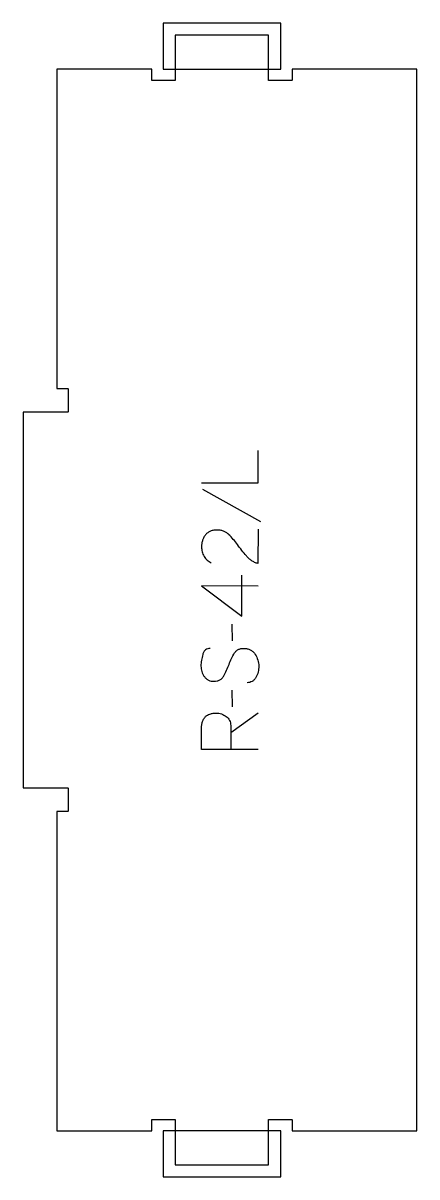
# Model space of a CAD drawing. Extents: x 0 to 209, y -6 to 606.
import ezdxf

# ---------------------------------------------------------------- set-up
doc = ezdxf.new("R2010")
doc.units = 0
for name, color, linetype in [('1_ANYTOOL_1MMDEEP_LABELS_S', 2, 'CONTINUOUS'), ('4_ANYTOOL_CUTTHROUGH_OUTSI', 5, 'CONTINUOUS'), ('5_ANYTOOL_HALF_MILL_9MM_IN', 3, 'CONTINUOUS')]:
    doc.layers.add(name, color=color, linetype=linetype)

msp = doc.modelspace()

# ---------------------------------------------------------------- linework, layer by layer
at = {"layer": '1_ANYTOOL_1MMDEEP_LABELS_S'}
for p, q in [((95.246058, 358.592677), (126.017487, 341.406962)), ((116.117487, 291.178391), (116.117487, 312.94982)), ((110.888915, 286.892677), (110.97463, 278.106962)), ((110.888915, 251.835534), (110.97463, 243.04982)), ((110.331773, 229.378391), (124.817487, 239.835534))]:
    msp.add_line(p, q, dxfattribs=at)
for points in [[(94.77463, 362.021248), (124.77463, 362.021248), (124.77463, 379.121248)], [(124.77463, 307.164105), (94.731773, 307.206962), (116.117487, 291.178391)]]:
    msp.add_lwpolyline(points, dxfattribs=at)
for points in [[(124.731773, 337.378391), (124.688915, 319.078391, -0.034491), (122.941584, 319.741169, -0.037732), (121.308558, 320.648034, -0.037744), (119.833922, 321.787328, -0.03482), (118.538915, 323.128391, -0.00859), (116.140333, 326.087616, -0.008791), (113.846058, 329.128391, 0.020588), (111.612616, 331.947679, 0.025206), (109.131773, 334.54982, 0.046908), (107.830531, 335.570415, 0.051091), (106.356773, 336.317677, 0.050722), (104.708598, 336.76641, 0.041139), (103.003201, 336.906962, 0.039396), (101.195615, 336.764318, 0.058519), (99.456773, 336.27482, 0.060358), (98.049657, 335.484262, 0.061397), (96.87463, 334.378391, 0.048006), (95.95267, 333.022434, 0.045901), (95.29963, 331.517677, 0.045216), (94.89707, 329.777616, 0.034258), (94.77463, 327.992677, 0.055622), (95.068617, 325.358106, 0.079896), (96.04963, 322.914105, 0.080617), (97.71533, 320.944718, 0.060287), (99.87463, 319.506962)], [(99.360344, 274.078391, 0.071867), (98.023737, 273.885277, 0.100684), (96.842487, 273.258748, 0.047558), (96.366037, 272.784195, 0.038563), (95.977308, 272.234195, 0.037928), (95.62984, 271.537007, 0.026634), (95.37463, 270.79982, 0.028461), (94.688647, 267.776486, 0.041577), (94.431773, 264.692677, 0.036938), (94.542912, 263.190317, 0.041531), (94.88713, 261.72482, 0.041583), (95.464338, 260.347443, 0.038125), (96.253201, 259.078391, 0.057611), (97.245105, 258.008238, 0.065808), (98.465701, 257.214105, 0.06469), (99.925256, 256.736609, 0.046778), (101.460344, 256.592677, 0.052235), (103.010186, 256.755033, 0.075448), (104.460344, 257.29982, 0.076671), (105.633397, 258.215911, 0.061023), (106.517487, 259.421248, 0.021951), (108.044833, 262.450102, 0.018213), (109.32463, 265.592677, -0.02405), (110.630092, 268.694161, -0.02981), (112.260344, 271.635534, -0.068439), (113.226275, 272.776836, -0.079282), (114.478201, 273.585534, -0.076308), (116.056883, 274.010533, -0.047772), (117.703201, 274.035534, -0.046243), (119.384161, 273.742299, -0.06359), (120.954987, 273.092677, -0.064671), (122.239176, 272.119853, -0.057073), (123.253201, 270.864105, -0.067522), (124.616112, 267.895797, -0.070793), (125.117487, 264.671248, -0.064027), (124.754972, 261.532233, -0.070447), (123.57463, 258.606962, -0.054374), (122.724997, 257.448545, -0.074742), (121.613915, 256.54982, -0.075199), (120.307537, 256.026812, -0.057737), (118.903201, 255.864105)], [(124.77463, 220.378391), (94.77463, 220.378391), (94.77463, 231.735534, -0.030274), (94.881645, 233.501347, -0.049), (95.264808, 235.223034, -0.050774), (95.857264, 236.555557, -0.06445), (96.735344, 237.714105, -0.0646), (97.871375, 238.604017, -0.052254), (99.186237, 239.208748, -0.050381), (100.878785, 239.597884, -0.031337), (102.617487, 239.706962, -0.040022), (103.991544, 239.596802, -0.042626), (105.328201, 239.26232, -0.04247), (106.617921, 238.693635, -0.036572), (107.803201, 237.928391, -0.051097), (108.817156, 236.986613, -0.061981), (109.592487, 235.844462, -0.061813), (110.068987, 234.53546, -0.049309), (110.246058, 233.14982, -0.003273), (110.28375, 232.282169, -0.003121), (110.310344, 231.414105, -0.003882), (110.327264, 230.396324, -0.002215), (110.331773, 229.378391), (110.331773, 220.421248)]]:
    msp.add_lwpolyline(points, format="xyb", dxfattribs=at)
at = {"layer": '4_ANYTOOL_CUTTHROUGH_OUTSI'}
msp.add_lwpolyline([(18.000125, 187.500039), (17.999685, 17.999999), (68.291095, 17.999844), (68.291095, 23.75, -0.414214), (68.541095, 24), (80.541095, 24, -0.414214), (80.791095, 23.75), (80.791095, 0), (130.290622, 0), (130.290622, 23.749542, -0.414214), (130.540622, 23.999542), (142.540622, 23.999542, -0.414214), (142.790622, 23.749542), (142.79062, 17.999895), (209.08145, 17.999869), (209.08145, 581.499907), (142.79062, 581.499802), (142.790622, 575.750314, -0.414214), (142.540622, 575.500314), (130.540622, 575.500314, -0.414214), (130.290622, 575.750314), (130.290622, 599.499856), (80.791095, 599.499856), (80.791095, 575.749856, -0.414214), (80.541095, 575.499856), (68.541095, 575.499856, -0.414214), (68.291095, 575.749856), (68.291095, 581.500013), (18.000315, 581.500091), (18.000126, 412.000052), (23.75, 412.000046, -0.414213), (24, 411.750046), (24, 399.750046, -0.414214), (23.75, 399.500046), (0, 399.500046), (0, 200.000046), (23.75, 200.000046, -0.414214), (24, 199.750046), (24, 187.750046, -0.414213), (23.75, 187.500046)], format="xyb", close=True, dxfattribs=at)
at = {"layer": '5_ANYTOOL_HALF_MILL_9MM_IN'}
for points in [[(80.291095, 581.499856), (130.790622, 581.499856), (136.790622, 581.499856), (136.790622, 605.999856), (130.530622, 605.999856), (74.291095, 605.999856), (74.291095, 599.739856), (74.291095, 581.499856)], [(130.790622, 18), (80.291095, 18), (74.291095, 18), (74.291095, -0.24), (74.291095, -6.5), (136.790622, -6.5), (136.790622, -0.24), (136.790622, 18)]]:
    msp.add_lwpolyline(points, close=True, dxfattribs=at)

doc.saveas('drawing.dxf')
